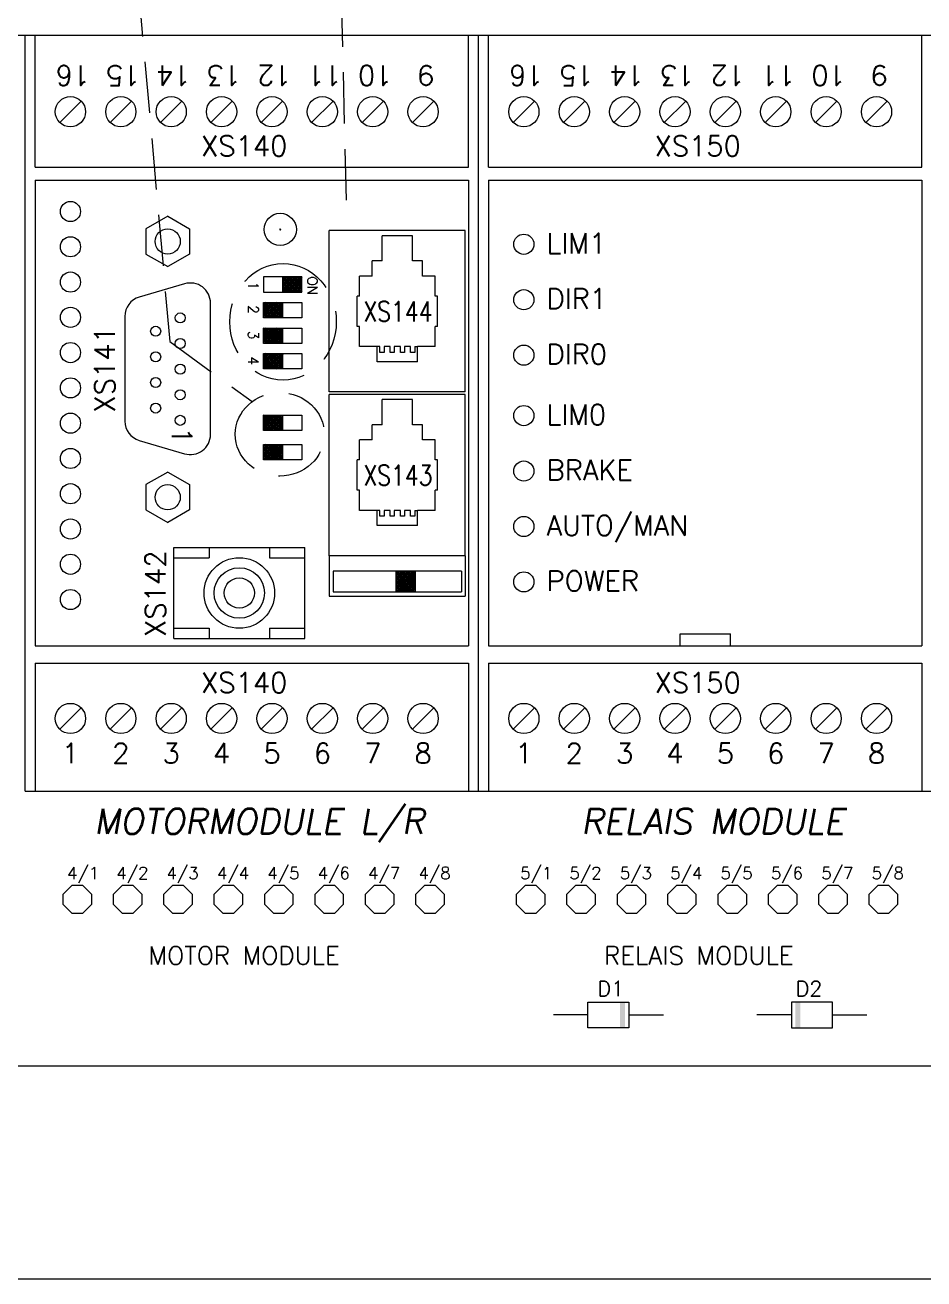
# Model space of a CAD drawing. Extents: x -2993 to 3661, y -4147 to -1441.
# Drawn here: x -583.4 to -494.2, y -1643.5 to -1519.1 of the extents above; entities that cross this region are included whole.
import ezdxf
from ezdxf.enums import TextEntityAlignment as Align

# ---------------------------------------------------------------- set-up
doc = ezdxf.new("R2010")
doc.units = 0
doc.header["$LTSCALE"] = 0.1
doc.header["$MEASUREMENT"] = 0
doc.linetypes.add('DASHED', pattern=[19.05, 12.7, -6.35])
doc.layers.get('0').update_dxf_attribs({"linetype": 'CONTINUOUS'})
for name, color, linetype in [('21', 7, 'CONTINUOUS'), ('LAYOUT', 7, 'CONTINUOUS'), ('MONTAGEPLAAT', 230, 'CONTINUOUS'), ('MOTMODULE', 7, 'CONTINUOUS')]:
    doc.layers.add(name, color=color, linetype=linetype)
doc.styles.get("Standard").update_dxf_attribs({"font": 'simplex.shx'})

msp = doc.modelspace()

# ---------------------------------------------------------------- linework, layer by layer
at = {"color": 7, "lineweight": 13}
msp.add_lwpolyline([(-847.8, -1643.55), (-399.9, -1643.55), (-399.9, -1441.43), (-847.8, -1441.43)], close=True, dxfattribs=at)
at = {"layer": '21', "color": 7, "lineweight": 13}
for p, q in [((-579.6, -1605.38), (-578.71, -1604.49)), ((-578.71, -1604.49), (-577.69, -1604.49)), ((-577.69, -1604.49), (-576.8, -1605.38)), ((-574.6, -1605.38), (-573.71, -1604.49)), ((-573.71, -1604.49), (-572.69, -1604.49)), ((-572.69, -1604.49), (-571.8, -1605.38)), ((-569.6, -1605.38), (-568.71, -1604.49)), ((-568.71, -1604.49), (-567.69, -1604.49)), ((-567.69, -1604.49), (-566.8, -1605.38)), ((-564.6, -1605.38), (-563.71, -1604.49)), ((-563.71, -1604.49), (-562.69, -1604.49)), ((-562.69, -1604.49), (-561.8, -1605.38)), ((-559.6, -1605.38), (-558.71, -1604.49)), ((-558.71, -1604.49), (-557.69, -1604.49)), ((-557.69, -1604.49), (-556.8, -1605.38)), ((-554.6, -1605.38), (-553.71, -1604.49)), ((-553.71, -1604.49), (-552.69, -1604.49)), ((-552.69, -1604.49), (-551.8, -1605.38)), ((-549.6, -1605.38), (-548.71, -1604.49)), ((-548.71, -1604.49), (-547.69, -1604.49)), ((-547.69, -1604.49), (-546.8, -1605.38)), ((-544.6, -1605.38), (-543.71, -1604.49)), ((-543.71, -1604.49), (-542.69, -1604.49)), ((-542.69, -1604.49), (-541.8, -1605.38)), ((-534.6, -1605.38), (-533.71, -1604.49)), ((-533.71, -1604.49), (-532.69, -1604.49)), ((-532.69, -1604.49), (-531.8, -1605.38)), ((-529.6, -1605.38), (-528.71, -1604.49)), ((-528.71, -1604.49), (-527.69, -1604.49)), ((-527.69, -1604.49), (-526.8, -1605.38)), ((-524.6, -1605.38), (-523.71, -1604.49)), ((-523.71, -1604.49), (-522.69, -1604.49)), ((-522.69, -1604.49), (-521.8, -1605.38)), ((-519.6, -1605.38), (-518.71, -1604.49)), ((-518.71, -1604.49), (-517.69, -1604.49)), ((-517.69, -1604.49), (-516.8, -1605.38)), ((-514.6, -1605.38), (-513.71, -1604.49)), ((-513.71, -1604.49), (-512.69, -1604.49)), ((-512.69, -1604.49), (-511.8, -1605.38)), ((-509.6, -1605.38), (-508.71, -1604.49)), ((-508.71, -1604.49), (-507.69, -1604.49)), ((-507.69, -1604.49), (-506.8, -1605.38)), ((-504.6, -1605.38), (-503.71, -1604.49)), ((-503.71, -1604.49), (-502.69, -1604.49)), ((-502.69, -1604.49), (-501.8, -1605.38)), ((-499.6, -1605.38), (-498.71, -1604.49)), ((-498.71, -1604.49), (-497.69, -1604.49)), ((-497.69, -1604.49), (-496.8, -1605.38)), ((-579.6, -1606.4), (-579.6, -1605.38)), ((-576.8, -1605.38), (-576.8, -1606.4)), ((-574.6, -1606.4), (-574.6, -1605.38)), ((-571.8, -1605.38), (-571.8, -1606.4)), ((-569.6, -1606.4), (-569.6, -1605.38)), ((-566.8, -1605.38), (-566.8, -1606.4)), ((-564.6, -1606.4), (-564.6, -1605.38)), ((-561.8, -1605.38), (-561.8, -1606.4)), ((-559.6, -1606.4), (-559.6, -1605.38)), ((-556.8, -1605.38), (-556.8, -1606.4)), ((-554.6, -1606.4), (-554.6, -1605.38)), ((-551.8, -1605.38), (-551.8, -1606.4)), ((-549.6, -1606.4), (-549.6, -1605.38)), ((-546.8, -1605.38), (-546.8, -1606.4)), ((-544.6, -1606.4), (-544.6, -1605.38)), ((-541.8, -1605.38), (-541.8, -1606.4)), ((-534.6, -1606.4), (-534.6, -1605.38)), ((-531.8, -1605.38), (-531.8, -1606.4)), ((-529.6, -1606.4), (-529.6, -1605.38)), ((-526.8, -1605.38), (-526.8, -1606.4)), ((-524.6, -1606.4), (-524.6, -1605.38)), ((-521.8, -1605.38), (-521.8, -1606.4)), ((-519.6, -1606.4), (-519.6, -1605.38)), ((-516.8, -1605.38), (-516.8, -1606.4)), ((-514.6, -1606.4), (-514.6, -1605.38)), ((-511.8, -1605.38), (-511.8, -1606.4)), ((-509.6, -1606.4), (-509.6, -1605.38)), ((-506.8, -1605.38), (-506.8, -1606.4)), ((-504.6, -1606.4), (-504.6, -1605.38)), ((-501.8, -1605.38), (-501.8, -1606.4)), ((-499.6, -1606.4), (-499.6, -1605.38)), ((-496.8, -1605.38), (-496.8, -1606.4)), ((-578.71, -1607.29), (-579.6, -1606.4)), ((-577.69, -1607.29), (-578.71, -1607.29)), ((-576.8, -1606.4), (-577.69, -1607.29)), ((-573.71, -1607.29), (-574.6, -1606.4)), ((-572.69, -1607.29), (-573.71, -1607.29)), ((-571.8, -1606.4), (-572.69, -1607.29)), ((-568.71, -1607.29), (-569.6, -1606.4)), ((-567.69, -1607.29), (-568.71, -1607.29)), ((-566.8, -1606.4), (-567.69, -1607.29)), ((-563.71, -1607.29), (-564.6, -1606.4)), ((-562.69, -1607.29), (-563.71, -1607.29)), ((-561.8, -1606.4), (-562.69, -1607.29)), ((-558.71, -1607.29), (-559.6, -1606.4)), ((-557.69, -1607.29), (-558.71, -1607.29)), ((-556.8, -1606.4), (-557.69, -1607.29)), ((-553.71, -1607.29), (-554.6, -1606.4)), ((-552.69, -1607.29), (-553.71, -1607.29)), ((-551.8, -1606.4), (-552.69, -1607.29)), ((-548.71, -1607.29), (-549.6, -1606.4)), ((-547.69, -1607.29), (-548.71, -1607.29)), ((-546.8, -1606.4), (-547.69, -1607.29)), ((-543.71, -1607.29), (-544.6, -1606.4)), ((-542.69, -1607.29), (-543.71, -1607.29)), ((-541.8, -1606.4), (-542.69, -1607.29)), ((-533.71, -1607.29), (-534.6, -1606.4)), ((-532.69, -1607.29), (-533.71, -1607.29)), ((-531.8, -1606.4), (-532.69, -1607.29)), ((-528.71, -1607.29), (-529.6, -1606.4)), ((-527.69, -1607.29), (-528.71, -1607.29)), ((-526.8, -1606.4), (-527.69, -1607.29)), ((-523.71, -1607.29), (-524.6, -1606.4)), ((-522.69, -1607.29), (-523.71, -1607.29)), ((-521.8, -1606.4), (-522.69, -1607.29)), ((-518.71, -1607.29), (-519.6, -1606.4)), ((-517.69, -1607.29), (-518.71, -1607.29)), ((-516.8, -1606.4), (-517.69, -1607.29)), ((-513.71, -1607.29), (-514.6, -1606.4)), ((-512.69, -1607.29), (-513.71, -1607.29)), ((-511.8, -1606.4), (-512.69, -1607.29)), ((-508.71, -1607.29), (-509.6, -1606.4)), ((-507.69, -1607.29), (-508.71, -1607.29)), ((-506.8, -1606.4), (-507.69, -1607.29)), ((-503.71, -1607.29), (-504.6, -1606.4)), ((-502.69, -1607.29), (-503.71, -1607.29)), ((-501.8, -1606.4), (-502.69, -1607.29)), ((-498.71, -1607.29), (-499.6, -1606.4)), ((-497.69, -1607.29), (-498.71, -1607.29)), ((-496.8, -1606.4), (-497.69, -1607.29)), ((-527.52, -1616.09), (-523.45, -1616.09)), ((-527.52, -1618.63), (-527.52, -1616.09)), ((-523.45, -1616.09), (-523.45, -1618.63)), ((-507.32, -1616.09), (-507.32, -1618.63)), ((-503.26, -1616.09), (-507.32, -1616.09)), ((-503.26, -1618.63), (-503.26, -1616.09)), ((-527.52, -1617.36), (-530.95, -1617.36)), ((-523.45, -1617.36), (-520.02, -1617.36)), ((-507.32, -1617.36), (-510.75, -1617.36)), ((-503.26, -1617.36), (-499.83, -1617.36)), ((-523.45, -1618.63), (-527.52, -1618.63)), ((-507.32, -1618.63), (-503.26, -1618.63))]:
    msp.add_line(p, q, dxfattribs=at)
for points in [[(-524.34, -1616.09), (-524.34, -1618.63), (-523.83, -1616.09), (-523.83, -1618.63)], [(-506.44, -1616.09), (-506.44, -1618.63), (-506.94, -1616.09), (-506.94, -1618.63)]]:
    msp.add_solid(points, dxfattribs=at)
at = {"layer": 'LAYOUT', "color": 7, "linetype": 'DASHED', "lineweight": 13, "ltscale": 4}
for p, q in [((-575.55, -1477.26), (-569.02, -1550.54)), ((-552.72, -1485.74), (-551.48, -1538.46)), ((-569.02, -1550.54), (-560.86, -1556.5))]:
    msp.add_line(p, q, dxfattribs=at)
at = {"layer": 'LAYOUT', "color": 7, "lineweight": 13}
for p, q in [((-539.69, -1539.54), (-553.19, -1539.54)), ((-553.19, -1555.54), (-553.19, -1539.54)), ((-547.94, -1542.54), (-547.94, -1540.04)), ((-544.94, -1540.04), (-547.94, -1540.04)), ((-544.94, -1542.54), (-544.94, -1540.04)), ((-539.69, -1555.54), (-539.69, -1539.54)), ((-548.94, -1544.04), (-548.94, -1542.54)), ((-547.94, -1542.54), (-548.94, -1542.54)), ((-543.94, -1542.54), (-544.94, -1542.54)), ((-543.94, -1544.04), (-543.94, -1542.54)), ((-550.19, -1546.04), (-550.19, -1544.04)), ((-548.94, -1544.04), (-550.19, -1544.04)), ((-542.69, -1544.04), (-543.94, -1544.04)), ((-542.69, -1546.04), (-542.69, -1544.04)), ((-550.19, -1546.04), (-550.44, -1546.04)), ((-550.44, -1549.04), (-550.44, -1546.04)), ((-542.44, -1546.04), (-542.69, -1546.04)), ((-542.44, -1549.04), (-542.44, -1546.04)), ((-550.19, -1549.04), (-550.44, -1549.04)), ((-550.19, -1551.04), (-550.19, -1549.04)), ((-542.69, -1551.04), (-542.69, -1549.04)), ((-542.44, -1549.04), (-542.69, -1549.04)), ((-548.44, -1551.04), (-550.19, -1551.04)), ((-548.44, -1552.54), (-548.44, -1551.04)), ((-548.17, -1551.04), (-548.44, -1551.04)), ((-544.71, -1551.04), (-544.44, -1551.04)), ((-544.44, -1552.54), (-544.44, -1551.04)), ((-542.69, -1551.04), (-544.44, -1551.04)), ((-544.44, -1552.54), (-548.44, -1552.54)), ((-539.69, -1555.54), (-553.19, -1555.54)), ((-553.19, -1571.79), (-553.19, -1555.79)), ((-539.69, -1555.79), (-553.19, -1555.79)), ((-547.94, -1558.79), (-547.94, -1556.29)), ((-544.94, -1556.29), (-547.94, -1556.29)), ((-544.94, -1558.79), (-544.94, -1556.29)), ((-539.69, -1571.79), (-539.69, -1555.79)), ((-547.94, -1558.79), (-548.94, -1558.79)), ((-548.94, -1560.29), (-548.94, -1558.79)), ((-543.94, -1558.79), (-544.94, -1558.79)), ((-543.94, -1560.29), (-543.94, -1558.79)), ((-550.19, -1562.29), (-550.19, -1560.29)), ((-548.94, -1560.29), (-550.19, -1560.29)), ((-542.69, -1560.29), (-543.94, -1560.29)), ((-542.69, -1562.29), (-542.69, -1560.29)), ((-550.44, -1565.29), (-550.44, -1562.29)), ((-550.19, -1562.29), (-550.44, -1562.29)), ((-542.44, -1562.29), (-542.69, -1562.29)), ((-542.44, -1565.29), (-542.44, -1562.29)), ((-550.19, -1565.29), (-550.44, -1565.29)), ((-550.19, -1567.29), (-550.19, -1565.29)), ((-542.69, -1567.29), (-542.69, -1565.29)), ((-542.44, -1565.29), (-542.69, -1565.29)), ((-548.44, -1567.29), (-550.19, -1567.29)), ((-548.17, -1567.29), (-548.44, -1567.29)), ((-548.44, -1568.79), (-548.44, -1567.29)), ((-544.71, -1567.29), (-544.44, -1567.29)), ((-544.44, -1568.79), (-544.44, -1567.29)), ((-542.69, -1567.29), (-544.44, -1567.29)), ((-544.44, -1568.79), (-548.44, -1568.79)), ((-568.62, -1570.99), (-555.62, -1570.99)), ((-568.62, -1579.99), (-568.62, -1570.99)), ((-565.12, -1570.99), (-565.12, -1571.99)), ((-559.12, -1570.99), (-559.12, -1571.99)), ((-555.62, -1579.99), (-555.62, -1570.99)), ((-568.62, -1571.99), (-565.12, -1571.99)), ((-559.12, -1571.99), (-555.62, -1571.99)), ((-539.69, -1571.79), (-553.19, -1571.79)), ((-553.19, -1571.79), (-553.19, -1575.79)), ((-539.69, -1571.79), (-539.69, -1575.79)), ((-546.55, -1573.42), (-546.47, -1573.34)), ((-546.55, -1573.6), (-546.29, -1573.34)), ((-546.55, -1573.77), (-546.11, -1573.34)), ((-546.55, -1573.95), (-545.94, -1573.34)), ((-546.55, -1574.13), (-545.76, -1573.34)), ((-546.55, -1574.3), (-545.58, -1573.34)), ((-546.55, -1574.48), (-545.41, -1573.34)), ((-546.55, -1574.66), (-545.23, -1573.34)), ((-546.55, -1574.83), (-545.05, -1573.34)), ((-546.55, -1575.01), (-544.88, -1573.34)), ((-546.55, -1575.19), (-544.7, -1573.34)), ((-544.65, -1575.3), (-546.55, -1573.4)), ((-546.55, -1575.36), (-544.65, -1573.46)), ((-544.77, -1575.36), (-546.55, -1573.57)), ((-544.65, -1575.13), (-546.44, -1573.34)), ((-546.37, -1575.36), (-544.65, -1573.64)), ((-544.65, -1574.95), (-546.26, -1573.34)), ((-544.65, -1574.77), (-546.08, -1573.34)), ((-544.65, -1574.6), (-545.91, -1573.34)), ((-544.65, -1574.42), (-545.73, -1573.34)), ((-544.65, -1574.24), (-545.55, -1573.34)), ((-544.65, -1574.07), (-545.38, -1573.34)), ((-544.65, -1573.89), (-545.2, -1573.34)), ((-544.65, -1573.71), (-545.02, -1573.34)), ((-544.65, -1573.54), (-544.85, -1573.34)), ((-544.65, -1573.36), (-544.67, -1573.34)), ((-544.94, -1575.36), (-546.55, -1573.75)), ((-545.12, -1575.36), (-546.55, -1573.93)), ((-545.3, -1575.36), (-546.55, -1574.1)), ((-545.47, -1575.36), (-546.55, -1574.28)), ((-545.65, -1575.36), (-546.55, -1574.46)), ((-545.83, -1575.36), (-546.55, -1574.64)), ((-546, -1575.36), (-546.55, -1574.81)), ((-546.18, -1575.36), (-546.55, -1574.99)), ((-546.19, -1575.36), (-544.65, -1573.81)), ((-546.02, -1575.36), (-544.65, -1573.99)), ((-545.84, -1575.36), (-544.65, -1574.17)), ((-545.66, -1575.36), (-544.65, -1574.34)), ((-545.49, -1575.36), (-544.65, -1574.52)), ((-545.31, -1575.36), (-544.65, -1574.7)), ((-545.13, -1575.36), (-544.65, -1574.87)), ((-553.19, -1575.79), (-539.69, -1575.79)), ((-546.36, -1575.36), (-546.55, -1575.17)), ((-546.53, -1575.36), (-546.55, -1575.34)), ((-544.96, -1575.36), (-544.65, -1575.05)), ((-544.78, -1575.36), (-544.65, -1575.23)), ((-568.62, -1578.99), (-565.12, -1578.99)), ((-565.12, -1578.99), (-565.12, -1579.99)), ((-559.12, -1578.99), (-555.62, -1578.99)), ((-559.12, -1578.99), (-559.12, -1579.99)), ((-568.62, -1579.99), (-555.62, -1579.99))]:
    msp.add_line(p, q, dxfattribs=at)
at = {"layer": 'LAYOUT', "color": 7, "linetype": 'Continuous', "lineweight": 13}
for p, q in [((-555.9, -1544.12), (-559.71, -1544.12)), ((-559.71, -1544.12), (-559.71, -1545.64)), ((-557.12, -1544.12), (-557.8, -1544.8)), ((-557.3, -1544.12), (-557.8, -1544.62)), ((-557.48, -1544.12), (-557.8, -1544.44)), ((-557.65, -1544.12), (-557.8, -1544.27)), ((-557.8, -1545.64), (-557.8, -1544.12)), ((-557.8, -1544.19), (-557.04, -1544.95)), ((-557.04, -1544.21), (-557.8, -1544.97)), ((-557.8, -1544.36), (-557.04, -1545.12)), ((-557.04, -1544.39), (-557.8, -1545.15)), ((-557.8, -1544.54), (-557.04, -1545.3)), ((-557.04, -1544.57), (-557.8, -1545.33)), ((-557.8, -1544.72), (-557.04, -1545.48)), ((-557.04, -1544.74), (-557.8, -1545.5)), ((-557.8, -1544.89), (-557.05, -1545.64)), ((-557.8, -1545.07), (-557.23, -1545.64)), ((-557.04, -1544.92), (-557.76, -1545.64)), ((-557.69, -1544.12), (-557.04, -1544.77)), ((-557.04, -1545.1), (-557.59, -1545.64)), ((-557.51, -1544.12), (-557.04, -1544.59)), ((-557.34, -1544.12), (-557.04, -1544.42)), ((-557.16, -1544.12), (-557.04, -1544.24)), ((-556.06, -1544.12), (-557.04, -1545.1)), ((-556.24, -1544.12), (-557.04, -1544.92)), ((-556.42, -1544.12), (-557.04, -1544.74)), ((-556.59, -1544.12), (-557.04, -1544.57)), ((-556.77, -1544.12), (-557.04, -1544.39)), ((-556.95, -1544.12), (-557.04, -1544.21)), ((-555.9, -1544.13), (-557.04, -1545.27)), ((-557.04, -1544.24), (-555.9, -1545.38)), ((-555.9, -1544.31), (-557.04, -1545.45)), ((-557.04, -1544.42), (-555.9, -1545.56)), ((-555.9, -1544.48), (-557.04, -1545.63)), ((-557.04, -1544.59), (-555.99, -1545.64)), ((-557.04, -1544.77), (-556.17, -1545.64)), ((-557.04, -1544.95), (-556.34, -1545.64)), ((-557.04, -1545.12), (-556.52, -1545.64)), ((-556.98, -1544.12), (-555.9, -1545.21)), ((-555.9, -1544.66), (-556.88, -1545.64)), ((-556.81, -1544.12), (-555.9, -1545.03)), ((-555.9, -1544.84), (-556.7, -1545.64)), ((-556.63, -1544.12), (-555.9, -1544.85)), ((-555.9, -1545.01), (-556.52, -1545.64)), ((-556.45, -1544.12), (-555.9, -1544.68)), ((-556.28, -1544.12), (-555.9, -1544.5)), ((-556.1, -1544.12), (-555.9, -1544.32)), ((-555.92, -1544.12), (-555.9, -1544.15)), ((-555.9, -1545.64), (-555.9, -1544.12)), ((-559.71, -1545.64), (-555.9, -1545.64)), ((-557.8, -1545.25), (-557.4, -1545.64)), ((-557.8, -1545.42), (-557.58, -1545.64)), ((-557.8, -1545.6), (-557.76, -1545.64)), ((-557.04, -1545.27), (-557.41, -1545.64)), ((-557.04, -1545.45), (-557.23, -1545.64)), ((-557.04, -1545.63), (-557.06, -1545.64)), ((-557.04, -1545.3), (-556.7, -1545.64)), ((-557.04, -1545.48), (-556.87, -1545.64)), ((-555.9, -1545.19), (-556.35, -1545.64)), ((-555.9, -1545.37), (-556.17, -1545.64)), ((-555.9, -1545.54), (-555.99, -1545.64)), ((-559.71, -1548.18), (-559.71, -1546.66)), ((-558.62, -1546.66), (-559.71, -1547.75)), ((-558.8, -1546.66), (-559.71, -1547.57)), ((-558.97, -1546.66), (-559.71, -1547.39)), ((-559.15, -1546.66), (-559.71, -1547.22)), ((-559.33, -1546.66), (-559.71, -1547.04)), ((-559.5, -1546.66), (-559.71, -1546.86)), ((-559.68, -1546.66), (-559.71, -1546.69)), ((-559.71, -1546.66), (-555.9, -1546.66)), ((-559.71, -1546.67), (-558.56, -1547.81)), ((-558.56, -1546.78), (-559.71, -1547.92)), ((-559.71, -1546.85), (-558.56, -1547.99)), ((-558.56, -1546.96), (-559.71, -1548.1)), ((-559.71, -1547.02), (-558.56, -1548.17)), ((-559.71, -1547.2), (-558.72, -1548.18)), ((-559.71, -1547.38), (-558.9, -1548.18)), ((-559.71, -1547.55), (-559.08, -1548.18)), ((-558.56, -1547.13), (-559.61, -1548.18)), ((-559.54, -1546.66), (-558.56, -1547.64)), ((-558.56, -1547.31), (-559.44, -1548.18)), ((-559.36, -1546.66), (-558.56, -1547.46)), ((-558.56, -1547.49), (-559.26, -1548.18)), ((-559.19, -1546.66), (-558.56, -1547.28)), ((-559.01, -1546.66), (-558.56, -1547.11)), ((-558.83, -1546.66), (-558.56, -1546.93)), ((-558.66, -1546.66), (-558.56, -1546.75)), ((-557.91, -1546.66), (-558.56, -1547.31)), ((-558.09, -1546.66), (-558.56, -1547.13)), ((-558.26, -1546.66), (-558.56, -1546.96)), ((-558.44, -1546.66), (-558.56, -1546.78)), ((-557.8, -1546.73), (-558.56, -1547.49)), ((-558.56, -1546.75), (-557.8, -1547.51)), ((-557.8, -1546.9), (-558.56, -1547.66)), ((-558.56, -1546.93), (-557.8, -1547.69)), ((-557.8, -1547.08), (-558.56, -1547.84)), ((-558.56, -1547.11), (-557.8, -1547.87)), ((-557.8, -1547.26), (-558.56, -1548.02)), ((-558.56, -1547.28), (-557.8, -1548.04)), ((-558.56, -1547.46), (-557.84, -1548.18)), ((-557.8, -1547.43), (-558.55, -1548.18)), ((-558.48, -1546.66), (-557.8, -1547.34)), ((-557.8, -1547.61), (-558.37, -1548.18)), ((-558.3, -1546.66), (-557.8, -1547.16)), ((-558.13, -1546.66), (-557.8, -1546.98)), ((-557.95, -1546.66), (-557.8, -1546.81)), ((-557.8, -1548.18), (-557.8, -1546.66)), ((-555.9, -1546.66), (-555.9, -1548.18)), ((-559.71, -1547.73), (-559.25, -1548.18)), ((-559.71, -1547.91), (-559.43, -1548.18)), ((-559.71, -1548.08), (-559.61, -1548.18)), ((-555.9, -1548.18), (-559.71, -1548.18)), ((-558.56, -1547.66), (-559.08, -1548.18)), ((-558.56, -1547.84), (-558.9, -1548.18)), ((-558.56, -1548.02), (-558.73, -1548.18)), ((-558.56, -1547.64), (-558.02, -1548.18)), ((-558.56, -1547.81), (-558.19, -1548.18)), ((-558.56, -1547.99), (-558.37, -1548.18)), ((-558.56, -1548.17), (-558.55, -1548.18)), ((-557.8, -1547.79), (-558.2, -1548.18)), ((-557.8, -1547.96), (-558.02, -1548.18)), ((-557.8, -1548.14), (-557.84, -1548.18)), ((-559.71, -1550.72), (-559.71, -1549.2)), ((-558.62, -1549.2), (-559.71, -1550.29)), ((-558.8, -1549.2), (-559.71, -1550.11)), ((-558.97, -1549.2), (-559.71, -1549.93)), ((-559.15, -1549.2), (-559.71, -1549.76)), ((-559.33, -1549.2), (-559.71, -1549.58)), ((-559.5, -1549.2), (-559.71, -1549.4)), ((-559.68, -1549.2), (-559.71, -1549.23)), ((-559.71, -1549.2), (-555.9, -1549.2)), ((-559.71, -1549.21), (-558.56, -1550.35)), ((-558.56, -1549.32), (-559.71, -1550.46)), ((-559.71, -1549.39), (-558.56, -1550.53)), ((-558.56, -1549.5), (-559.71, -1550.64)), ((-559.71, -1549.56), (-558.56, -1550.71)), ((-559.71, -1549.74), (-558.72, -1550.72)), ((-559.71, -1549.92), (-558.9, -1550.72)), ((-559.71, -1550.09), (-559.08, -1550.72)), ((-558.56, -1549.67), (-559.61, -1550.72)), ((-559.54, -1549.2), (-558.56, -1550.18)), ((-558.56, -1549.85), (-559.44, -1550.72)), ((-559.36, -1549.2), (-558.56, -1550)), ((-558.56, -1550.03), (-559.26, -1550.72)), ((-559.19, -1549.2), (-558.56, -1549.82)), ((-559.01, -1549.2), (-558.56, -1549.65)), ((-558.83, -1549.2), (-558.56, -1549.47)), ((-558.66, -1549.2), (-558.56, -1549.29)), ((-557.91, -1549.2), (-558.56, -1549.85)), ((-558.09, -1549.2), (-558.56, -1549.67)), ((-558.26, -1549.2), (-558.56, -1549.5)), ((-558.44, -1549.2), (-558.56, -1549.32)), ((-557.8, -1549.27), (-558.56, -1550.03)), ((-558.56, -1549.29), (-557.8, -1550.05)), ((-557.8, -1549.44), (-558.56, -1550.2)), ((-558.56, -1549.47), (-557.8, -1550.23)), ((-557.8, -1549.62), (-558.56, -1550.38)), ((-558.56, -1549.65), (-557.8, -1550.41)), ((-557.8, -1549.8), (-558.56, -1550.56)), ((-558.56, -1549.82), (-557.8, -1550.58)), ((-558.56, -1550), (-557.84, -1550.72)), ((-557.8, -1549.97), (-558.55, -1550.72)), ((-558.48, -1549.2), (-557.8, -1549.88)), ((-558.3, -1549.2), (-557.8, -1549.7)), ((-558.13, -1549.2), (-557.8, -1549.52)), ((-557.95, -1549.2), (-557.8, -1549.35)), ((-557.8, -1550.72), (-557.8, -1549.2)), ((-555.9, -1549.2), (-555.9, -1550.72)), ((-559.71, -1550.27), (-559.25, -1550.72)), ((-559.71, -1550.45), (-559.43, -1550.72)), ((-559.71, -1550.62), (-559.61, -1550.72)), ((-555.9, -1550.72), (-559.71, -1550.72)), ((-558.56, -1550.2), (-559.08, -1550.72)), ((-558.56, -1550.38), (-558.9, -1550.72)), ((-558.56, -1550.56), (-558.73, -1550.72)), ((-558.56, -1550.18), (-558.02, -1550.72)), ((-558.56, -1550.35), (-558.19, -1550.72)), ((-558.56, -1550.53), (-558.37, -1550.72)), ((-558.56, -1550.71), (-558.55, -1550.72)), ((-557.8, -1550.15), (-558.37, -1550.72)), ((-557.8, -1550.33), (-558.2, -1550.72)), ((-557.8, -1550.5), (-558.02, -1550.72)), ((-557.8, -1550.68), (-557.84, -1550.72)), ((-548.17, -1551.63), (-548.17, -1551.04)), ((-547.76, -1551.04), (-547.76, -1551.63)), ((-547.15, -1551.04), (-547.76, -1551.04)), ((-547.15, -1551.63), (-547.15, -1551.04)), ((-546.13, -1551.04), (-546.74, -1551.04)), ((-546.74, -1551.04), (-546.74, -1551.63)), ((-546.13, -1551.63), (-546.13, -1551.04)), ((-545.12, -1551.04), (-545.73, -1551.04)), ((-545.73, -1551.04), (-545.73, -1551.63)), ((-545.12, -1551.63), (-545.12, -1551.04)), ((-544.71, -1551.04), (-544.71, -1551.63)), ((-559.71, -1553.26), (-559.71, -1551.74)), ((-558.62, -1551.74), (-559.71, -1552.83)), ((-558.8, -1551.74), (-559.71, -1552.65)), ((-558.97, -1551.74), (-559.71, -1552.47)), ((-559.15, -1551.74), (-559.71, -1552.3)), ((-559.33, -1551.74), (-559.71, -1552.12)), ((-559.5, -1551.74), (-559.71, -1551.94)), ((-559.68, -1551.74), (-559.71, -1551.77)), ((-559.71, -1551.74), (-555.9, -1551.74)), ((-559.71, -1551.75), (-558.56, -1552.89)), ((-558.56, -1551.86), (-559.71, -1553)), ((-559.71, -1551.93), (-558.56, -1553.07)), ((-558.56, -1552.04), (-559.71, -1553.18)), ((-559.71, -1552.1), (-558.56, -1553.25)), ((-559.71, -1552.28), (-558.72, -1553.26)), ((-559.71, -1552.46), (-558.9, -1553.26)), ((-558.56, -1552.21), (-559.61, -1553.26)), ((-559.54, -1551.74), (-558.56, -1552.72)), ((-558.56, -1552.39), (-559.44, -1553.26)), ((-559.36, -1551.74), (-558.56, -1552.54)), ((-558.56, -1552.57), (-559.26, -1553.26)), ((-559.19, -1551.74), (-558.56, -1552.36)), ((-559.01, -1551.74), (-558.56, -1552.19)), ((-558.83, -1551.74), (-558.56, -1552.01)), ((-558.66, -1551.74), (-558.56, -1551.83)), ((-557.91, -1551.74), (-558.56, -1552.39)), ((-558.09, -1551.74), (-558.56, -1552.21)), ((-558.26, -1551.74), (-558.56, -1552.04)), ((-558.44, -1551.74), (-558.56, -1551.86)), ((-557.8, -1551.81), (-558.56, -1552.57)), ((-558.56, -1551.83), (-557.8, -1552.59)), ((-557.8, -1551.98), (-558.56, -1552.74)), ((-558.56, -1552.01), (-557.8, -1552.77)), ((-557.8, -1552.16), (-558.56, -1552.92)), ((-558.56, -1552.19), (-557.8, -1552.95)), ((-557.8, -1552.34), (-558.56, -1553.1)), ((-558.56, -1552.36), (-557.8, -1553.12)), ((-558.56, -1552.54), (-557.84, -1553.26)), ((-557.8, -1552.51), (-558.55, -1553.26)), ((-558.48, -1551.74), (-557.8, -1552.42)), ((-558.3, -1551.74), (-557.8, -1552.24)), ((-558.13, -1551.74), (-557.8, -1552.06)), ((-557.95, -1551.74), (-557.8, -1551.89)), ((-557.8, -1553.26), (-557.8, -1551.74)), ((-555.9, -1551.74), (-555.9, -1553.26)), ((-547.76, -1551.63), (-548.17, -1551.63)), ((-546.74, -1551.63), (-547.15, -1551.63)), ((-545.73, -1551.63), (-546.13, -1551.63)), ((-544.71, -1551.63), (-545.12, -1551.63)), ((-559.71, -1552.63), (-559.08, -1553.26)), ((-559.71, -1552.81), (-559.25, -1553.26)), ((-559.71, -1552.99), (-559.43, -1553.26)), ((-559.71, -1553.16), (-559.61, -1553.26)), ((-555.9, -1553.26), (-559.71, -1553.26)), ((-558.56, -1552.74), (-559.08, -1553.26)), ((-558.56, -1552.92), (-558.9, -1553.26)), ((-558.56, -1553.1), (-558.73, -1553.26)), ((-558.56, -1552.72), (-558.02, -1553.26)), ((-558.56, -1552.89), (-558.19, -1553.26)), ((-558.56, -1553.07), (-558.37, -1553.26)), ((-558.56, -1553.25), (-558.55, -1553.26)), ((-557.8, -1552.69), (-558.37, -1553.26)), ((-557.8, -1552.87), (-558.2, -1553.26)), ((-557.8, -1553.04), (-558.02, -1553.26)), ((-557.8, -1553.22), (-557.84, -1553.26)), ((-559.71, -1559.36), (-559.71, -1557.83)), ((-558.62, -1557.83), (-559.71, -1558.92)), ((-558.8, -1557.83), (-559.71, -1558.75)), ((-558.98, -1557.83), (-559.71, -1558.57)), ((-559.15, -1557.83), (-559.71, -1558.39)), ((-559.33, -1557.83), (-559.71, -1558.22)), ((-559.51, -1557.83), (-559.71, -1558.04)), ((-559.68, -1557.83), (-559.71, -1557.86)), ((-559.71, -1557.83), (-555.9, -1557.83)), ((-559.71, -1557.85), (-558.57, -1558.99)), ((-558.57, -1557.96), (-559.71, -1559.1)), ((-559.71, -1558.02), (-558.57, -1559.17)), ((-558.57, -1558.13), (-559.71, -1559.28)), ((-559.71, -1558.2), (-558.57, -1559.34)), ((-559.71, -1558.38), (-558.73, -1559.36)), ((-559.71, -1558.55), (-558.9, -1559.36)), ((-559.71, -1558.73), (-559.08, -1559.36)), ((-558.57, -1558.31), (-559.62, -1559.36)), ((-559.55, -1557.83), (-558.57, -1558.81)), ((-558.57, -1558.49), (-559.44, -1559.36)), ((-559.37, -1557.83), (-558.57, -1558.64)), ((-558.57, -1558.66), (-559.26, -1559.36)), ((-559.19, -1557.83), (-558.57, -1558.46)), ((-559.01, -1557.83), (-558.57, -1558.28)), ((-558.84, -1557.83), (-558.57, -1558.11)), ((-558.66, -1557.83), (-558.57, -1557.93)), ((-557.92, -1557.83), (-558.57, -1558.49)), ((-558.09, -1557.83), (-558.57, -1558.31)), ((-558.27, -1557.83), (-558.57, -1558.13)), ((-558.45, -1557.83), (-558.57, -1557.96)), ((-557.81, -1557.9), (-558.57, -1558.66)), ((-558.57, -1557.93), (-557.81, -1558.69)), ((-557.81, -1558.08), (-558.57, -1558.84)), ((-558.57, -1558.11), (-557.81, -1558.87)), ((-557.81, -1558.26), (-558.57, -1559.02)), ((-558.57, -1558.28), (-557.81, -1559.04)), ((-557.81, -1558.43), (-558.57, -1559.19)), ((-558.57, -1558.46), (-557.81, -1559.22)), ((-558.57, -1558.64), (-557.84, -1559.36)), ((-558.57, -1558.81), (-558.02, -1559.36)), ((-557.81, -1558.61), (-558.56, -1559.36)), ((-558.48, -1557.83), (-557.81, -1558.51)), ((-557.81, -1558.79), (-558.38, -1559.36)), ((-558.31, -1557.83), (-557.81, -1558.34)), ((-558.13, -1557.83), (-557.81, -1558.16)), ((-557.95, -1557.83), (-557.81, -1557.98)), ((-557.81, -1559.36), (-557.81, -1557.83)), ((-555.9, -1557.83), (-555.9, -1559.36)), ((-559.71, -1558.91), (-559.26, -1559.36)), ((-559.71, -1559.08), (-559.44, -1559.36)), ((-559.71, -1559.26), (-559.61, -1559.36)), ((-555.9, -1559.36), (-559.71, -1559.36)), ((-558.57, -1558.84), (-559.09, -1559.36)), ((-558.57, -1559.02), (-558.91, -1559.36)), ((-558.57, -1559.19), (-558.73, -1559.36)), ((-558.57, -1558.99), (-558.2, -1559.36)), ((-558.57, -1559.17), (-558.37, -1559.36)), ((-558.57, -1559.34), (-558.55, -1559.36)), ((-557.81, -1558.96), (-558.2, -1559.36)), ((-557.81, -1559.14), (-558.02, -1559.36)), ((-557.81, -1559.32), (-557.85, -1559.36)), ((-559.71, -1562.28), (-559.71, -1560.76)), ((-558.62, -1560.76), (-559.71, -1561.84)), ((-558.8, -1560.76), (-559.71, -1561.67)), ((-558.97, -1560.76), (-559.71, -1561.49)), ((-559.15, -1560.76), (-559.71, -1561.31)), ((-559.33, -1560.76), (-559.71, -1561.14)), ((-559.5, -1560.76), (-559.71, -1560.96)), ((-559.68, -1560.76), (-559.71, -1560.78)), ((-559.71, -1560.76), (-555.9, -1560.76)), ((-559.71, -1560.77), (-558.56, -1561.91)), ((-558.56, -1560.88), (-559.71, -1562.02)), ((-559.71, -1560.94), (-558.56, -1562.09)), ((-558.56, -1561.05), (-559.71, -1562.2)), ((-559.71, -1561.12), (-558.56, -1562.26)), ((-559.71, -1561.3), (-558.72, -1562.28)), ((-558.56, -1561.23), (-559.61, -1562.28)), ((-559.54, -1560.76), (-558.56, -1561.73)), ((-559.36, -1560.76), (-558.56, -1561.56)), ((-559.19, -1560.76), (-558.56, -1561.38)), ((-559.01, -1560.76), (-558.56, -1561.2)), ((-558.83, -1560.76), (-558.56, -1561.03)), ((-558.66, -1560.76), (-558.56, -1560.85)), ((-557.91, -1560.76), (-558.56, -1561.41)), ((-558.09, -1560.76), (-558.56, -1561.23)), ((-558.26, -1560.76), (-558.56, -1561.05)), ((-558.44, -1560.76), (-558.56, -1560.88)), ((-557.8, -1560.82), (-558.56, -1561.58)), ((-558.56, -1560.85), (-557.8, -1561.61)), ((-557.8, -1561), (-558.56, -1561.76)), ((-558.56, -1561.03), (-557.8, -1561.79)), ((-557.8, -1561.18), (-558.56, -1561.94)), ((-558.56, -1561.2), (-557.8, -1561.97)), ((-558.48, -1560.76), (-557.8, -1561.43)), ((-558.3, -1560.76), (-557.8, -1561.26)), ((-558.13, -1560.76), (-557.8, -1561.08)), ((-557.95, -1560.76), (-557.8, -1560.9)), ((-557.8, -1562.28), (-557.8, -1560.76)), ((-555.9, -1560.76), (-555.9, -1562.28)), ((-559.71, -1561.47), (-558.9, -1562.28)), ((-559.71, -1561.65), (-559.08, -1562.28)), ((-559.71, -1561.83), (-559.25, -1562.28)), ((-559.71, -1562), (-559.43, -1562.28)), ((-559.71, -1562.18), (-559.61, -1562.28)), ((-555.9, -1562.28), (-559.71, -1562.28)), ((-558.56, -1561.41), (-559.44, -1562.28)), ((-558.56, -1561.58), (-559.26, -1562.28)), ((-558.56, -1561.76), (-559.08, -1562.28)), ((-558.56, -1561.94), (-558.9, -1562.28)), ((-558.56, -1562.11), (-558.73, -1562.28)), ((-557.8, -1561.35), (-558.56, -1562.11)), ((-558.56, -1561.38), (-557.8, -1562.14)), ((-558.56, -1561.56), (-557.84, -1562.28)), ((-558.56, -1561.73), (-558.02, -1562.28)), ((-558.56, -1561.91), (-558.19, -1562.28)), ((-558.56, -1562.09), (-558.37, -1562.28)), ((-558.56, -1562.26), (-558.55, -1562.28)), ((-557.8, -1561.53), (-558.55, -1562.28)), ((-557.8, -1561.71), (-558.37, -1562.28)), ((-557.8, -1561.88), (-558.2, -1562.28)), ((-557.8, -1562.06), (-558.02, -1562.28)), ((-557.8, -1562.24), (-557.84, -1562.28)), ((-548.17, -1567.88), (-548.17, -1567.29)), ((-547.15, -1567.29), (-547.76, -1567.29)), ((-547.76, -1567.29), (-547.76, -1567.88)), ((-547.15, -1567.88), (-547.15, -1567.29)), ((-546.74, -1567.29), (-546.74, -1567.88)), ((-546.13, -1567.29), (-546.74, -1567.29)), ((-546.13, -1567.88), (-546.13, -1567.29)), ((-545.73, -1567.29), (-545.73, -1567.88)), ((-545.12, -1567.29), (-545.73, -1567.29)), ((-545.12, -1567.88), (-545.12, -1567.29)), ((-544.71, -1567.29), (-544.71, -1567.88)), ((-547.76, -1567.88), (-548.17, -1567.88)), ((-546.74, -1567.88), (-547.15, -1567.88)), ((-545.73, -1567.88), (-546.13, -1567.88)), ((-544.71, -1567.88), (-545.12, -1567.88)), ((-540.06, -1573.34), (-552.81, -1573.34)), ((-552.81, -1573.34), (-552.81, -1575.36)), ((-546.55, -1575.36), (-546.55, -1573.34)), ((-544.65, -1575.36), (-544.65, -1573.34)), ((-540.06, -1573.34), (-540.06, -1575.36)), ((-552.81, -1575.36), (-540.06, -1575.36))]:
    msp.add_line(p, q, dxfattribs=at)
for radius in [3.5, 1.5]:
    msp.add_circle((-562.12, -1575.49), radius, dxfattribs=at)
at = {"layer": 'LAYOUT', "color": 7, "lineweight": 13}
msp.add_circle((-562.12, -1575.49), 2.5, dxfattribs=at)
for start, end in [(0, 180), (180, 0)]:
    msp.add_arc((-558.06, -1539.42), 0.05, start, end, dxfattribs=at)
at = {"layer": 'LAYOUT', "color": 7, "linetype": 'DASHED', "lineweight": 13, "ltscale": 4}
for centre, major_axis, ratio in [((-557.78, -1548.59), (0, 5.78), 0.914373), ((-558.1, -1559.75), (-4.42, 0.01), 0.938062)]:
    msp.add_ellipse(centre, major_axis=major_axis, ratio=ratio, dxfattribs=at)
at = {"layer": 'MONTAGEPLAAT', "color": 7, "lineweight": 13}
msp.add_line((-816.2, -1622.39), (-425.2, -1622.39), dxfattribs=at)
at = {"layer": 'MOTMODULE', "color": 7, "lineweight": 13}
for p, q in [((-628.38, -1520.14), (-583.38, -1520.14)), ((-583.38, -1595.14), (-583.38, -1520.14)), ((-583.38, -1595.14), (-583.38, -1520.14)), ((-583.38, -1595.14), (-583.38, -1520.14)), ((-583.38, -1520.14), (-538.38, -1520.14)), ((-583.38, -1520.14), (-582.38, -1520.14)), ((-582.38, -1533.24), (-582.38, -1520.14)), ((-539.38, -1533.24), (-539.38, -1520.14)), ((-538.38, -1595.14), (-538.38, -1520.14)), ((-538.38, -1595.14), (-538.38, -1520.14)), ((-538.38, -1595.14), (-538.38, -1520.14)), ((-538.38, -1595.14), (-538.38, -1520.14)), ((-538.38, -1595.14), (-538.38, -1520.14)), ((-538.38, -1520.14), (-493.38, -1520.14)), ((-538.38, -1520.14), (-537.38, -1520.14)), ((-537.38, -1533.24), (-537.38, -1520.14)), ((-494.38, -1533.24), (-494.38, -1520.14)), ((-579.94, -1528.8), (-577.82, -1526.68)), ((-574.94, -1528.8), (-572.82, -1526.68)), ((-569.94, -1528.8), (-567.82, -1526.68)), ((-564.94, -1528.8), (-562.82, -1526.68)), ((-559.94, -1528.8), (-557.82, -1526.68)), ((-554.94, -1528.8), (-552.82, -1526.68)), ((-549.94, -1528.8), (-547.82, -1526.68)), ((-544.94, -1528.8), (-542.82, -1526.68)), ((-534.94, -1528.8), (-532.82, -1526.68)), ((-529.94, -1528.8), (-527.82, -1526.68)), ((-524.94, -1528.8), (-522.82, -1526.68)), ((-519.94, -1528.8), (-517.82, -1526.68)), ((-514.94, -1528.8), (-512.82, -1526.68)), ((-509.94, -1528.8), (-507.82, -1526.68)), ((-504.94, -1528.8), (-502.82, -1526.68)), ((-499.94, -1528.8), (-497.82, -1526.68)), ((-582.38, -1533.24), (-539.38, -1533.24)), ((-537.38, -1533.24), (-494.38, -1533.24)), ((-582.38, -1534.54), (-582.38, -1580.74)), ((-582.38, -1534.54), (-539.38, -1534.54)), ((-539.38, -1534.54), (-539.38, -1580.74)), ((-537.38, -1534.54), (-537.38, -1580.74)), ((-537.38, -1534.54), (-494.38, -1534.54)), ((-494.38, -1534.54), (-494.38, -1580.74)), ((-569.23, -1538.11), (-571.4, -1539.36)), ((-569.23, -1538.11), (-567.07, -1539.36)), ((-571.4, -1539.36), (-571.4, -1541.86)), ((-567.07, -1539.36), (-567.07, -1541.86)), ((-571.4, -1541.86), (-569.23, -1543.11)), ((-567.07, -1541.86), (-569.23, -1543.11)), ((-567.55, -1544.81), (-572.05, -1546.14)), ((-564.98, -1559.76), (-564.98, -1546.73)), ((-573.48, -1548.05), (-573.48, -1558.44)), ((-572.05, -1560.36), (-567.55, -1561.68)), ((-569.23, -1563.49), (-571.4, -1564.74)), ((-569.23, -1563.49), (-567.07, -1564.74)), ((-571.4, -1564.74), (-571.4, -1567.24)), ((-567.07, -1564.74), (-567.07, -1567.24)), ((-571.4, -1567.24), (-569.23, -1568.49)), ((-567.07, -1567.24), (-569.23, -1568.49)), ((-518.38, -1579.54), (-513.38, -1579.54)), ((-518.38, -1580.74), (-518.38, -1579.54)), ((-513.38, -1580.74), (-513.38, -1579.54)), ((-582.38, -1580.74), (-539.38, -1580.74)), ((-537.38, -1580.74), (-494.38, -1580.74)), ((-582.38, -1582.44), (-539.38, -1582.44)), ((-582.38, -1582.44), (-582.38, -1595.14)), ((-539.38, -1582.44), (-539.38, -1595.14)), ((-537.38, -1582.44), (-494.38, -1582.44)), ((-537.38, -1582.44), (-537.38, -1595.14)), ((-494.38, -1582.44), (-494.38, -1595.14)), ((-579.94, -1589), (-577.82, -1586.88)), ((-574.94, -1589), (-572.82, -1586.88)), ((-569.94, -1589), (-567.82, -1586.88)), ((-564.94, -1589), (-562.82, -1586.88)), ((-559.94, -1589), (-557.82, -1586.88)), ((-554.94, -1589), (-552.82, -1586.88)), ((-549.94, -1589), (-547.82, -1586.88)), ((-544.94, -1589), (-542.82, -1586.88)), ((-534.94, -1589), (-532.82, -1586.88)), ((-529.94, -1589), (-527.82, -1586.88)), ((-524.94, -1589), (-522.82, -1586.88)), ((-519.94, -1589), (-517.82, -1586.88)), ((-514.94, -1589), (-512.82, -1586.88)), ((-509.94, -1589), (-507.82, -1586.88)), ((-504.94, -1589), (-502.82, -1586.88)), ((-499.94, -1589), (-497.82, -1586.88)), ((-583.38, -1595.14), (-538.38, -1595.14)), ((-583.38, -1595.14), (-538.38, -1595.14)), ((-538.38, -1595.14), (-493.38, -1595.14)), ((-538.38, -1595.14), (-493.38, -1595.14))]:
    msp.add_line(p, q, dxfattribs=at)
for centre, radius in [((-578.88, -1527.74), 1.5), ((-573.88, -1527.74), 1.5), ((-568.88, -1527.74), 1.5), ((-563.88, -1527.74), 1.5), ((-558.88, -1527.74), 1.5), ((-553.88, -1527.74), 1.5), ((-548.88, -1527.74), 1.5), ((-543.88, -1527.74), 1.5), ((-533.88, -1527.74), 1.5), ((-528.88, -1527.74), 1.5), ((-523.88, -1527.74), 1.5), ((-518.88, -1527.74), 1.5), ((-513.88, -1527.74), 1.5), ((-508.88, -1527.74), 1.5), ((-503.88, -1527.74), 1.5), ((-498.88, -1527.74), 1.5), ((-578.88, -1537.64), 1), ((-558.06, -1539.42), 1.6), ((-578.88, -1541.14), 1), ((-569.23, -1540.61), 1.25), ((-533.88, -1540.89), 1), ((-578.88, -1544.64), 1), ((-533.88, -1546.39), 1), ((-578.88, -1548.14), 1), ((-567.98, -1548.2), 0.5), ((-567.98, -1548.2), 0.5), ((-570.42, -1549.52), 0.5), ((-578.88, -1551.64), 1), ((-567.98, -1550.74), 0.5), ((-533.88, -1551.89), 1), ((-570.42, -1552.06), 0.5), ((-567.98, -1553.28), 0.5), ((-578.88, -1555.14), 1), ((-570.42, -1554.6), 0.5), ((-567.98, -1555.82), 0.5), ((-570.42, -1557.14), 0.5), ((-533.88, -1557.89), 1), ((-578.88, -1558.64), 1), ((-567.98, -1558.36), 0.5), ((-578.88, -1562.14), 1), ((-533.88, -1563.39), 1), ((-578.88, -1565.64), 1), ((-569.23, -1565.99), 1.25), ((-578.88, -1569.14), 1), ((-533.88, -1568.89), 1), ((-578.88, -1572.64), 1), ((-533.88, -1574.39), 1), ((-578.88, -1576.14), 1), ((-578.88, -1587.94), 1.5), ((-573.88, -1587.94), 1.5), ((-568.88, -1587.94), 1.5), ((-563.88, -1587.94), 1.5), ((-558.88, -1587.94), 1.5), ((-553.88, -1587.94), 1.5), ((-548.88, -1587.94), 1.5), ((-543.88, -1587.94), 1.5), ((-533.88, -1587.94), 1.5), ((-528.88, -1587.94), 1.5), ((-523.88, -1587.94), 1.5), ((-518.88, -1587.94), 1.5), ((-513.88, -1587.94), 1.5), ((-508.88, -1587.94), 1.5), ((-503.88, -1587.94), 1.5), ((-498.88, -1587.94), 1.5)]:
    msp.add_circle(centre, radius, dxfattribs=at)
for centre, start, end in [((-566.98, -1546.73), 360, 106.3895), ((-571.48, -1548.05), 106.3895, 180), ((-571.48, -1558.44), 180, 253.6105), ((-566.98, -1559.76), 253.6105, 0)]:
    msp.add_arc(centre, 2, start, end, dxfattribs=at)

# ---------------------------------------------------------------- texts
at = {"layer": '21', "color": 7, "lineweight": 13}
for s, height, p in [('4/1', 1.2, (-579.22, -1603.88)), ('4/2', 1.2, (-574.33, -1603.88)), ('4/3', 1.2, (-569.34, -1603.88)), ('4/4', 1.2, (-564.34, -1603.88)), ('4/5', 1.2, (-559.34, -1603.88)), ('4/6', 1.2, (-554.34, -1603.88)), ('4/7', 1.2, (-549.34, -1603.88)), ('4/8', 1.2, (-544.34, -1603.88)), ('5/1', 1.2, (-534.25, -1603.88)), ('5/2', 1.2, (-529.36, -1603.88)), ('5/3', 1.2, (-524.36, -1603.88)), ('5/4', 1.2, (-519.36, -1603.88)), ('5/5', 1.2, (-514.37, -1603.88)), ('5/6', 1.2, (-509.36, -1603.88)), ('5/7', 1.2, (-504.36, -1603.88)), ('5/8', 1.2, (-499.36, -1603.88)), ('MOTOR MODULE', 1.8, (-571.13, -1612.36)), ('RELAIS MODULE', 1.8, (-525.93, -1612.36)), ('D1', 1.5, (-526.57, -1615.5)), ('D2', 1.5, (-506.9, -1615.5))]:
    msp.add_text(s, height=height, dxfattribs=at).set_placement(p)
at = {"layer": 'LAYOUT', "color": 7, "linetype": 'Continuous', "lineweight": 13}
for s, p in [('1', (-561.23, -1544.59)), ('ON', (-555.37, -1544.07)), ('2', (-561.23, -1546.94)), ('3', (-561.23, -1549.48)), ('4', (-561.23, -1552.02))]:
    msp.add_text(s, height=1, rotation=270, dxfattribs=at).set_placement(p)
at = {"layer": 'MOTMODULE', "color": 7, "lineweight": 13, "text_generation_flag": 6}
for s, p in [('16', (-578.63, -1523.14)), ('15', (-573.63, -1523.14)), ('14', (-568.63, -1523.14)), ('13', (-563.63, -1523.14)), ('12', (-558.63, -1523.14)), ('11', (-553.63, -1523.14)), ('10', (-548.63, -1523.14)), ('9', (-543.63, -1523.14)), ('16', (-533.63, -1523.14)), ('15', (-528.63, -1523.14)), ('14', (-523.63, -1523.14)), ('13', (-518.63, -1523.14)), ('12', (-513.63, -1523.14)), ('11', (-508.63, -1523.14)), ('10', (-503.63, -1523.14)), ('9', (-498.63, -1523.14))]:
    msp.add_text(s, height=2, dxfattribs=at).set_placement(p, align=Align.CENTER)
at = {"layer": 'MOTMODULE', "color": 7, "lineweight": 13}
for s, p in [('XS140', (-561.63, -1532.14)), ('XS150', (-516.63, -1532.14)), ('XS140', (-561.63, -1585.39)), ('XS150', (-516.63, -1585.39)), ('1', (-578.88, -1592.39)), ('2', (-573.88, -1592.39)), ('3', (-568.88, -1592.39)), ('4', (-563.88, -1592.39)), ('5', (-558.88, -1592.39)), ('6', (-553.88, -1592.39)), ('7', (-548.88, -1592.39)), ('8', (-543.88, -1592.39)), ('1', (-533.88, -1592.39)), ('2', (-528.88, -1592.39)), ('3', (-523.88, -1592.39)), ('4', (-518.88, -1592.39)), ('5', (-513.88, -1592.39)), ('6', (-508.88, -1592.39)), ('7', (-503.88, -1592.39)), ('8', (-498.88, -1592.39))]:
    msp.add_text(s, height=2, dxfattribs=at).set_placement(p, align=Align.CENTER)
for s, p in [('LIM1', (-531.63, -1542.39)), ('DIR1', (-531.63, -1547.89)), ('DIR0', (-531.63, -1553.39)), ('LIM0', (-531.63, -1559.39)), ('BRAKE', (-531.63, -1564.89)), ('AUTO/MAN', (-531.63, -1570.39)), ('POWER', (-531.63, -1575.89))]:
    msp.add_text(s, height=2, dxfattribs=at).set_placement(p, align=Align.BOTTOM_LEFT)
at = {"layer": 'MOTMODULE', "color": 7, "lineweight": 13, "width": 0.8}
for s, p in [('XS144', (-546.38, -1547.56)), ('XS143', (-546.38, -1563.81))]:
    msp.add_text(s, height=2, dxfattribs=at).set_placement(p, align=Align.MIDDLE_CENTER)
at = {"layer": 'MOTMODULE', "color": 7, "lineweight": 13}
for s, p in [('XS141', (-575.48, -1553.29)), ('XS142', (-570.45, -1575.55))]:
    msp.add_text(s, height=2, rotation=90, dxfattribs=at).set_placement(p, align=Align.MIDDLE_CENTER)
msp.add_text('1', height=2, rotation=270, dxfattribs=at).set_placement((-568.82, -1559.89), align=Align.CENTER)
at = {"layer": 'MOTMODULE', "color": 7, "lineweight": 13, "oblique": 10}
for s, p in [('MOTORMODULE L/R', (-560.13, -1599.39)), ('RELAIS MODULE', (-515.13, -1599.39))]:
    msp.add_text(s, height=2.5, dxfattribs=at).set_placement(p, align=Align.CENTER)

doc.saveas('drawing.dxf')
